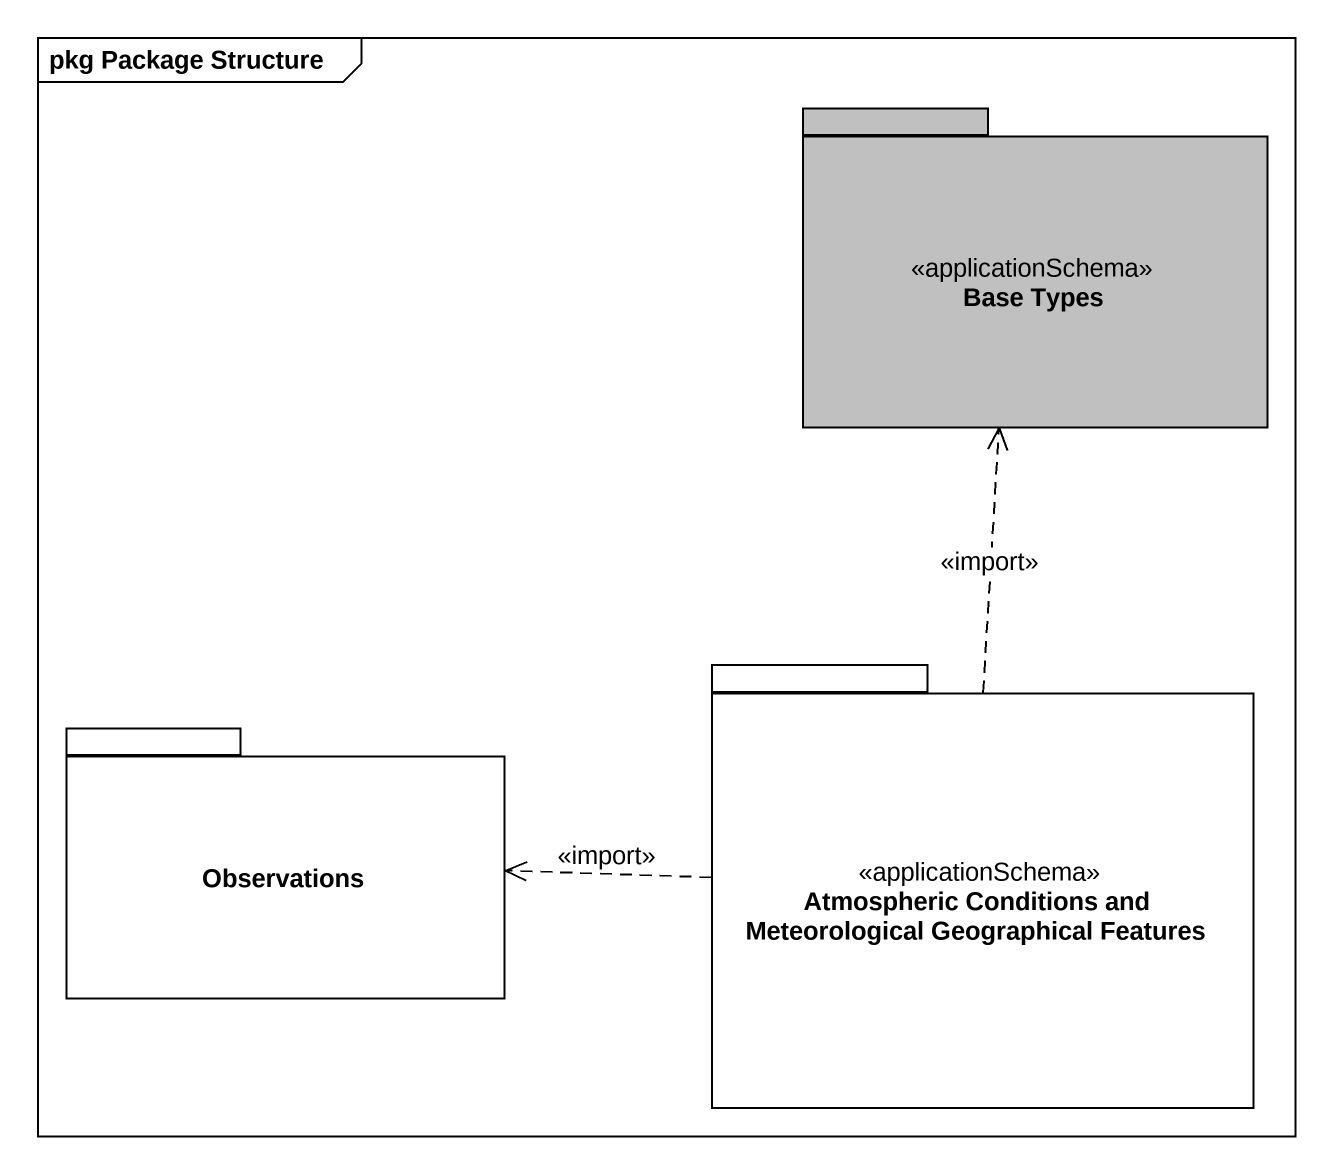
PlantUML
@startuml
mainframe pkg Package Structure
package "Base Types" as Base_Types <<applicationSchema>> #C0C0C0 {
}
package Observations {
}
package "Atmospheric Conditions and Meteorological Geographical Features" as Atmospheric_Conditions_and <<applicationSchema>> {
}
Atmospheric_Conditions_and .up.> Base_Types : <<import>>
Atmospheric_Conditions_and .left.> Observations : <<import>>
@enduml
